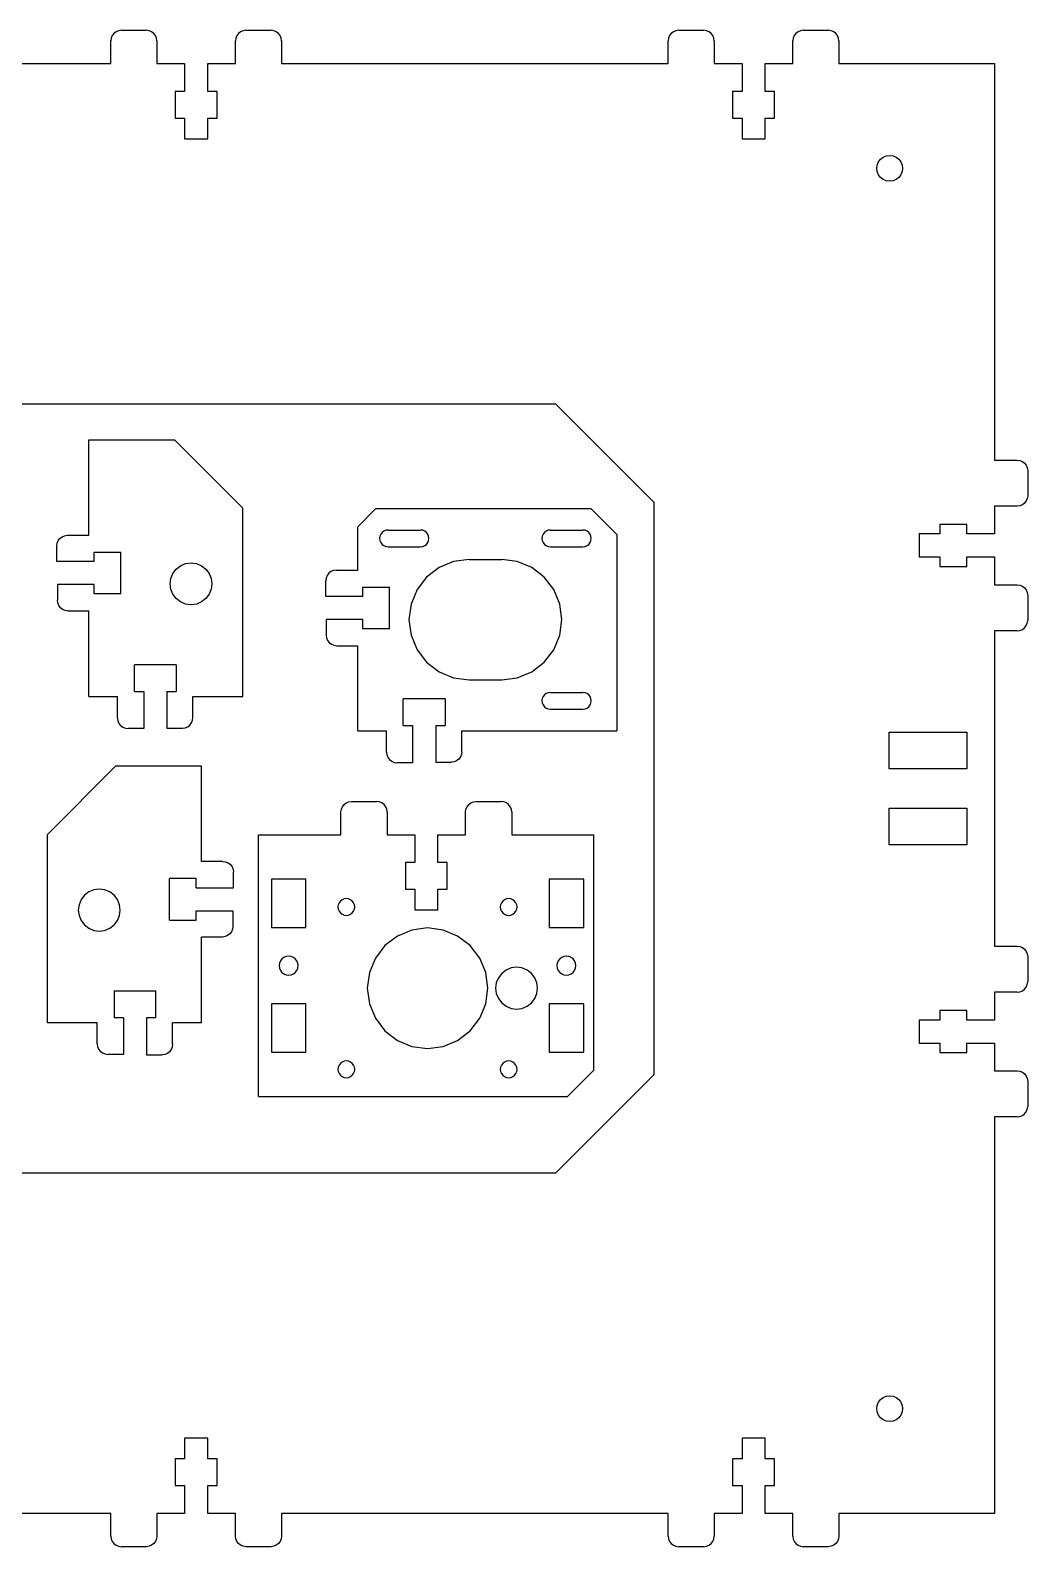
# Model space of a CAD drawing. Extents: x 6 to 601, y 11 to 447.
# Drawn here: x 157.8 to 348.3, y 157.1 to 446.6 of the extents above; entities that cross this region are included whole.
import ezdxf

# ---------------------------------------------------------------- set-up
doc = ezdxf.new("R2010")
doc.units = 0
doc.layers.get('0').update_dxf_attribs({"linetype": 'CONTINUOUS'})

msp = doc.modelspace()

# ---------------------------------------------------------------- linework, layer by layer
at = {"color": 7}
for points in [[(175.200045, 446.586446), (174.682393, 446.518292), (174.200047, 446.318476), (173.785829, 446.00064), (173.46799, 445.58642), (173.268177, 445.104074), (173.200049, 444.586422)], [(175.200045, 446.586446), (180.000024, 446.586446)], [(182.00002, 444.586422), (181.931891, 445.104074), (181.732078, 445.58642), (181.414239, 446.00064), (181.000022, 446.318476), (180.517676, 446.518292), (180.000024, 446.586446)], [(199.000014, 446.586446), (198.48239, 446.518292), (198.000016, 446.318476), (197.585798, 446.00064), (197.267988, 445.58642), (197.068175, 445.104074), (197.000018, 444.586422)], [(199.000014, 446.586446), (203.800021, 446.586446)], [(205.800017, 444.586422), (205.731861, 445.104074), (205.532076, 445.58642), (205.214237, 446.00064), (204.800019, 446.318476), (204.317645, 446.518292), (203.800021, 446.586446)], [(281.650005, 446.586446), (281.132353, 446.518292), (280.650007, 446.318476), (280.23579, 446.00064), (279.917951, 445.58642), (279.718138, 445.104074), (279.650009, 444.586422)], [(281.650005, 446.586446), (286.449996, 446.586446)], [(288.45002, 444.586422), (288.381863, 445.104074), (288.18205, 445.58642), (287.864211, 446.00064), (287.450022, 446.318476), (286.967648, 446.518292), (286.449996, 446.586446)], [(305.450014, 446.586446), (304.932362, 446.518292), (304.450016, 446.318476), (304.035799, 446.00064), (303.71796, 445.58642), (303.518147, 445.104074), (303.44999, 444.586422)], [(305.450014, 446.586446), (310.249993, 446.586446)], [(312.249989, 444.586422), (312.181861, 445.104074), (311.982048, 445.58642), (311.664209, 446.00064), (311.249991, 446.318476), (310.767645, 446.518292), (310.249993, 446.586446)], [(173.200049, 440.236446), (173.200049, 444.586422)], [(182.00002, 444.586422), (182.00002, 440.236446)], [(197.000018, 440.236446), (197.000018, 444.586422)], [(205.800017, 444.586422), (205.800017, 440.236446)], [(279.650009, 440.236446), (279.650009, 444.586422)], [(288.45002, 444.586422), (288.45002, 440.236446)], [(303.44999, 440.236446), (303.44999, 444.586422)], [(312.249989, 444.586422), (312.249989, 440.236446)], [(99.350065, 440.236446), (173.200049, 440.236446)], [(182.00002, 440.236446), (187.300012, 440.236446)], [(187.300012, 440.236446), (187.300012, 434.936426)], [(191.700026, 434.936426), (191.700026, 440.236446)], [(191.700026, 440.236446), (197.000018, 440.236446)], [(205.800017, 440.236446), (279.650009, 440.236446)], [(288.45002, 440.236446), (293.750012, 440.236446)], [(293.750012, 440.236446), (293.750012, 434.936426)], [(299.950011, 434.936426), (298.149998, 434.936426), (298.149998, 440.236446), (303.44999, 440.236446)], [(312.249989, 440.236446), (341.949984, 440.236446)], [(341.949984, 440.236446), (341.949984, 364.536462), (346.299988, 364.536462)], [(185.500027, 434.936426), (185.500027, 429.836447)], [(187.300012, 434.936426), (185.500027, 434.936426)], [(193.500039, 434.936426), (191.700026, 434.936426)], [(193.500039, 429.836447), (193.500039, 434.936426)], [(291.949999, 434.936426), (291.949999, 429.836447)], [(293.750012, 434.936426), (291.949999, 434.936426)], [(299.950011, 429.836447), (299.950011, 434.936426)], [(185.500027, 429.836447), (187.300012, 429.836447)], [(187.300012, 429.836447), (187.300012, 425.886434)], [(191.700026, 425.886434), (191.700026, 429.836447)], [(191.700026, 429.836447), (193.500039, 429.836447)], [(291.949999, 429.836447), (293.750012, 429.836447)], [(293.750012, 429.836447), (293.750012, 425.886434)], [(298.149998, 429.836447), (299.950011, 429.836447)], [(298.149998, 425.886434), (298.149998, 429.836447)], [(187.300012, 425.886434), (191.700026, 425.886434)], [(293.750012, 425.886434), (298.149998, 425.886434)], [(321.949995, 417.786433), (321.31587, 417.869912), (320.724982, 418.114683), (320.217574, 418.50404), (319.82822, 419.011444), (319.583477, 419.602333), (319.499996, 420.23643), (319.583477, 420.870555), (319.82822, 421.461446), (320.217574, 421.968851), (320.724982, 422.358208), (321.31587, 422.602948), (321.949995, 422.686429), (322.584092, 422.602948), (323.174981, 422.358208), (323.682388, 421.968851), (324.071742, 421.461446), (324.316513, 420.870555), (324.399995, 420.23643), (324.316513, 419.602333), (324.071742, 419.011444), (323.682388, 418.50404), (323.174981, 418.114683), (322.584092, 417.869912), (321.949995, 417.786433)], [(95.836878, 228.436528), (258.16319, 228.436528), (276.949989, 247.223325), (276.949989, 356.449638), (258.16319, 375.236435), (95.836878, 375.236435), (77.050079, 356.449638), (77.050079, 247.223325), (95.836878, 228.436528)], [(168.994813, 350.172457), (168.994813, 368.372458)], [(168.994813, 368.372458), (185.394831, 368.372458)], [(185.394831, 368.372458), (198.394805, 355.372461)], [(346.299988, 364.536462), (346.817611, 364.468306), (347.299986, 364.26852), (347.714203, 363.950679), (348.032042, 363.536464), (348.231827, 363.054087)], [(348.231827, 363.054087), (348.299984, 362.536466)], [(348.299984, 362.536466), (348.299984, 357.736456)], [(348.299984, 357.736456), (348.231827, 357.218832), (348.032042, 356.736458), (347.714203, 356.322243), (347.299986, 356.004402), (346.817611, 355.80462)], [(198.394805, 319.372474), (198.394805, 355.372461)], [(220.346253, 351.803826), (223.84626, 355.303825)], [(223.84626, 355.303825), (264.846235, 355.303825)], [(269.846253, 350.303829), (264.846235, 355.303825)], [(346.299988, 355.73646), (341.949984, 355.73646)], [(341.949984, 355.73646), (341.949984, 350.436468)], [(346.817611, 355.80462), (346.299988, 355.73646)], [(220.346253, 343.503826), (220.346253, 351.803826)], [(224.760604, 350.383831), (224.600781, 349.99794)], [(225.014886, 350.715202), (224.760604, 350.383831)], [(225.346243, 350.96947), (225.014886, 350.715202)], [(225.732154, 351.129312), (225.346243, 350.96947)], [(226.146258, 351.183829), (225.732154, 351.129312)], [(226.146258, 351.183829), (232.346257, 351.183829)], [(232.760362, 351.129312), (232.346257, 351.183829)], [(233.146244, 350.96947), (232.760362, 351.129312)], [(233.47763, 350.715202), (233.146244, 350.96947)], [(233.731884, 350.383831), (233.47763, 350.715202)], [(233.891734, 349.99794), (233.731884, 350.383831)], [(255.760598, 350.383831), (255.600748, 349.99794)], [(256.01488, 350.715202), (255.760598, 350.383831)], [(256.346238, 350.96947), (256.01488, 350.715202)], [(256.73212, 351.129312), (256.346238, 350.96947)], [(257.146253, 351.183829), (256.73212, 351.129312)], [(257.146253, 351.183829), (263.346252, 351.183829)], [(263.760356, 351.129312), (263.346252, 351.183829)], [(264.146239, 350.96947), (263.760356, 351.129312)], [(264.731878, 350.383831), (264.477624, 350.715202), (264.146239, 350.96947)], [(264.891729, 349.99794), (264.731878, 350.383831)], [(269.846253, 350.303829), (269.846253, 312.86384)], [(331.549982, 350.436468), (327.6, 350.436468)], [(327.6, 350.436468), (327.6, 346.036454)], [(336.649991, 352.236453), (331.549982, 352.236453)], [(331.549982, 352.236453), (331.549982, 350.436468)], [(336.649991, 350.436468), (336.649991, 352.236453)], [(341.949984, 350.436468), (336.649991, 350.436468)], [(162.894833, 348.172459), (162.96299, 348.690097), (163.162775, 349.172459), (163.480614, 349.586671), (163.894831, 349.90451), (164.377177, 350.104309)], [(162.894833, 345.172459), (162.894833, 348.172459)], [(164.377177, 350.104309), (164.894829, 350.172457)], [(164.894829, 350.172457), (168.994813, 350.172457)], [(224.600781, 349.99794), (224.546256, 349.583829)], [(224.546256, 349.583829), (224.600781, 349.169719)], [(224.600781, 349.169719), (224.760604, 348.783831)], [(224.760604, 348.783831), (225.014886, 348.45246)], [(225.014886, 348.45246), (225.346243, 348.198192)], [(225.346243, 348.198192), (225.732154, 348.038349)], [(225.732154, 348.038349), (226.146258, 347.98383)], [(226.146258, 347.98383), (232.346257, 347.98383)], [(232.346257, 347.98383), (232.760362, 348.038349)], [(232.760362, 348.038349), (233.146244, 348.198192)], [(233.146244, 348.198192), (233.47763, 348.45246)], [(233.47763, 348.45246), (233.731884, 348.783831)], [(233.731884, 348.783831), (233.891734, 349.169719)], [(233.94626, 349.583829), (233.891734, 349.99794)], [(233.891734, 349.169719), (233.94626, 349.583829)], [(255.600748, 349.99794), (255.54625, 349.583829)], [(255.54625, 349.583829), (255.600748, 349.169719)], [(255.600748, 349.169719), (255.760598, 348.783831)], [(255.760598, 348.783831), (256.01488, 348.45246)], [(256.01488, 348.45246), (256.346238, 348.198192)], [(256.346238, 348.198192), (256.73212, 348.038349)], [(256.73212, 348.038349), (257.146253, 347.98383)], [(257.146253, 347.98383), (263.346252, 347.98383)], [(263.346252, 347.98383), (263.760356, 348.038349)], [(263.760356, 348.038349), (264.146239, 348.198192)], [(264.146239, 348.198192), (264.477624, 348.45246)], [(264.477624, 348.45246), (264.731878, 348.783831)], [(264.731878, 348.783831), (264.891729, 349.169719)], [(264.946226, 349.583829), (264.891729, 349.99794)], [(264.891729, 349.169719), (264.946226, 349.583829)], [(169.994839, 345.172459), (162.894833, 345.172459)], [(169.994839, 345.172459), (169.994839, 346.972464)], [(169.994839, 346.972464), (175.09482, 346.972464)], [(175.09482, 338.972463), (175.09482, 346.972464)], [(184.517543, 340.912487), (184.653856, 341.947762), (185.053455, 342.912486), (185.689132, 343.740912), (186.517539, 344.376589), (187.482259, 344.776188), (188.517535, 344.912487), (189.552811, 344.776188), (190.517559, 344.376589), (191.345966, 343.740912), (191.981643, 342.912486), (192.381242, 341.947762), (192.517555, 340.912487), (192.381242, 339.877211), (191.981643, 338.912485), (191.345966, 338.084058), (190.517559, 337.448384), (189.552811, 337.048783), (188.517535, 336.912486), (187.482259, 337.048783), (186.517539, 337.448384), (185.689132, 338.084058), (185.053455, 338.912485), (184.653856, 339.877211), (184.517543, 340.912487)], [(238.669841, 345.19198), (235.896246, 344.043124)], [(241.646242, 345.583832), (238.669841, 345.19198)], [(241.646242, 345.583832), (247.84624, 345.583832)], [(250.822669, 345.19198), (247.84624, 345.583832)], [(253.596236, 344.043124), (250.822669, 345.19198)], [(327.6, 346.036454), (331.549982, 346.036454)], [(331.549982, 346.036454), (331.549982, 344.236469)], [(336.649991, 346.036454), (341.949984, 346.036454)], [(336.649991, 344.236469), (336.649991, 346.036454)], [(341.949984, 346.036454), (341.949984, 340.736462)], [(216.246242, 343.503826), (215.728618, 343.435678), (215.246244, 343.235878), (214.832054, 342.91804), (214.514216, 342.503828), (214.314402, 342.021465), (214.246246, 341.503827)], [(216.246242, 343.503826), (220.346253, 343.503826)], [(233.514516, 342.21556), (231.686958, 339.833833)], [(235.896246, 344.043124), (233.514516, 342.21556)], [(255.977966, 342.21556), (253.596236, 344.043124)], [(257.805524, 339.833833), (255.977966, 342.21556)], [(331.549982, 344.236469), (336.649991, 344.236469)], [(169.994839, 340.772462), (162.994825, 340.772462)], [(162.994825, 340.772462), (162.994825, 337.772462)], [(169.994839, 338.972463), (169.994839, 340.772462)], [(175.09482, 338.972463), (169.994839, 338.972463)], [(214.246246, 338.503827), (214.246246, 341.503827)], [(221.346251, 340.303832), (226.446261, 340.303832)], [(221.346251, 338.503827), (221.346251, 340.303832)], [(226.446261, 332.303831), (226.446261, 340.303832)], [(231.686958, 339.833833), (230.538116, 337.060255)], [(258.954394, 337.060255), (257.805524, 339.833833)], [(341.949984, 340.736462), (346.299988, 340.736462)], [(346.299988, 340.736462), (346.817611, 340.668305), (347.299986, 340.46852), (347.714203, 340.150684), (348.032042, 339.736467), (348.231827, 339.254092)], [(348.231827, 339.254092), (348.299984, 338.736466)], [(348.299984, 338.736466), (348.299984, 333.936461)], [(164.994821, 335.772464), (164.477197, 335.840612), (163.994823, 336.040411), (163.580605, 336.35825), (163.262766, 336.772464), (163.062981, 337.254825), (162.994825, 337.772462)], [(221.346251, 338.503827), (214.246246, 338.503827)], [(230.538116, 337.060255), (230.14625, 334.083835)], [(259.346232, 334.083835), (258.954394, 337.060255)], [(164.994821, 335.772464), (168.994813, 335.772464)], [(168.994813, 319.372474), (168.994813, 335.772464)], [(214.346265, 334.10383), (214.346265, 331.103831)], [(221.346251, 334.10383), (214.346265, 334.10383)], [(221.346251, 332.303831), (221.346251, 334.10383)], [(230.14625, 334.083835), (230.538116, 331.107418)], [(258.954394, 331.107418), (259.346232, 334.083835)], [(346.299988, 331.936465), (346.817611, 332.004619), (347.299986, 332.204435), (347.714203, 332.522243), (348.032042, 332.936463), (348.231827, 333.418838), (348.299984, 333.936461)], [(214.346265, 331.103831), (214.414394, 330.586193), (214.614207, 330.10383), (214.932046, 329.689618), (215.346263, 329.371779), (215.828609, 329.17198)], [(226.446261, 332.303831), (221.346251, 332.303831)], [(230.538116, 331.107418), (231.686958, 328.333837)], [(257.805524, 328.333837), (258.954394, 331.107418)], [(341.949984, 331.936465), (341.949984, 271.73647)], [(346.299988, 331.936465), (341.949984, 331.936465)], [(215.828609, 329.17198), (216.346261, 329.103832)], [(216.346261, 329.103832), (220.346253, 329.103832)], [(220.346253, 312.86384), (220.346253, 329.103832)], [(231.686958, 328.333837), (233.514516, 325.95211)], [(255.977966, 325.95211), (257.805524, 328.333837)], [(177.694821, 320.372475), (177.694821, 325.472473)], [(185.694833, 325.472473), (177.694821, 325.472473)], [(185.694833, 325.472473), (185.694833, 320.372475)], [(233.514516, 325.95211), (235.896246, 324.124546)], [(253.596236, 324.124546), (255.977966, 325.95211)], [(235.896246, 324.124546), (238.669841, 322.975692)], [(238.669841, 322.975692), (241.646242, 322.583841)], [(241.646242, 322.583841), (247.84624, 322.583841)], [(247.84624, 322.583841), (250.822669, 322.975692)], [(250.822669, 322.975692), (253.596236, 324.124546)], [(168.994813, 319.372474), (174.494816, 319.372474)], [(174.494816, 315.272476), (174.494816, 319.372474)], [(177.694821, 320.372475), (179.494834, 320.372475)], [(179.494834, 320.372475), (179.494834, 313.272478)], [(183.894819, 320.372475), (185.694833, 320.372475)], [(183.894819, 320.372475), (183.894819, 313.372477)], [(188.894809, 319.372474), (198.394805, 319.372474)], [(188.894809, 315.372476), (188.894809, 319.372474)], [(229.046261, 313.86384), (229.046261, 318.963839)], [(237.046245, 318.963839), (229.046261, 318.963839)], [(237.046245, 318.963839), (237.046245, 313.86384)], [(255.600748, 318.997951), (255.54625, 318.583841)], [(255.54625, 318.583841), (255.600748, 318.16973)], [(255.760598, 319.383842), (255.600748, 318.997951)], [(256.01488, 319.71521), (255.760598, 319.383842)], [(256.346238, 319.969481), (256.01488, 319.71521)], [(256.73212, 320.129321), (256.346238, 319.969481)], [(257.146253, 320.18384), (256.73212, 320.129321)], [(257.146253, 320.18384), (263.346252, 320.18384)], [(263.760356, 320.129321), (263.346252, 320.18384)], [(264.146239, 319.969481), (263.760356, 320.129321)], [(264.477624, 319.71521), (264.146239, 319.969481)], [(264.731878, 319.383842), (264.477624, 319.71521)], [(264.891729, 318.997951), (264.731878, 319.383842)], [(264.946226, 318.583841), (264.891729, 318.997951)], [(264.891729, 318.16973), (264.946226, 318.583841)], [(255.600748, 318.16973), (255.760598, 317.783839)], [(255.760598, 317.783839), (256.01488, 317.452471)], [(256.01488, 317.452471), (256.346238, 317.1982)], [(256.346238, 317.1982), (256.73212, 317.038361)], [(256.73212, 317.038361), (257.146253, 316.983841)], [(257.146253, 316.983841), (263.346252, 316.983841)], [(263.346252, 316.983841), (263.760356, 317.038361)], [(263.760356, 317.038361), (264.146239, 317.1982)], [(264.146239, 317.1982), (264.477624, 317.452471)], [(264.477624, 317.452471), (264.731878, 317.783839)], [(264.731878, 317.783839), (264.891729, 318.16973)], [(174.494816, 315.272476), (174.562972, 314.754839), (174.762786, 314.272478), (175.080624, 313.858264), (175.494842, 313.540425), (175.977188, 313.340626), (176.49484, 313.272478)], [(179.494834, 313.272478), (176.49484, 313.272478)], [(183.894819, 313.372477), (186.894813, 313.372477)], [(186.894813, 313.372477), (187.412465, 313.440626), (187.894811, 313.640425), (188.309029, 313.958264), (188.626868, 314.372478), (188.826681, 314.854838)], [(188.826681, 314.854838), (188.894809, 315.372476)], [(220.346253, 312.86384), (225.846256, 312.86384)], [(225.846256, 308.763842), (225.846256, 312.86384)], [(229.046261, 313.86384), (230.846246, 313.86384)], [(230.846246, 313.86384), (230.846246, 306.763841)], [(235.24626, 313.86384), (235.24626, 306.863843), (238.246254, 306.863843)], [(235.24626, 313.86384), (237.046245, 313.86384)], [(240.24625, 312.86384), (269.846253, 312.86384)], [(240.24625, 308.863842), (240.24625, 312.86384)], [(336.649991, 312.586472), (336.649991, 305.586474), (321.850004, 305.586474), (321.850004, 312.586472), (336.649991, 312.586472)], [(225.846256, 308.763842), (225.914413, 308.246204), (226.114198, 307.763841), (226.432037, 307.349629), (226.846254, 307.031791), (227.328628, 306.831992), (227.846252, 306.763841)], [(240.24625, 308.863842), (240.178093, 308.346204), (239.978308, 307.863841), (239.66047, 307.449629), (239.246252, 307.131791), (238.763878, 306.931991), (238.246254, 306.863843)], [(174.115055, 306.081145), (161.115053, 293.081146)], [(190.515045, 306.081145), (174.115055, 306.081145)], [(190.515045, 287.881142), (190.515045, 306.081145)], [(230.846246, 306.763841), (227.846252, 306.763841)], [(217.161274, 297.362683), (217.229425, 297.880321), (217.429224, 298.362684), (217.747063, 298.776899), (218.161275, 299.094734), (218.643638, 299.294536)], [(218.643638, 299.294536), (219.161276, 299.362685)], [(219.161276, 299.362685), (223.961272, 299.362685)], [(225.961271, 297.362683), (225.893123, 297.880321), (225.693323, 298.362684), (225.375485, 298.776899), (224.96127, 299.094734), (224.47891, 299.294536), (223.961272, 299.362685)], [(240.961266, 297.362683), (241.029414, 297.880321), (241.229214, 298.362684), (241.547052, 298.776899), (241.961264, 299.094734), (242.443627, 299.294536)], [(242.443627, 299.294536), (242.961265, 299.362685)], [(242.961265, 299.362685), (247.761261, 299.362685)], [(249.76126, 297.362683), (249.693112, 297.880321), (249.493312, 298.362684), (249.175474, 298.776899), (248.761259, 299.094734), (248.278899, 299.294536), (247.761261, 299.362685)], [(217.161274, 293.012682), (217.161274, 297.362683)], [(225.961271, 297.362683), (225.961271, 293.012682)], [(240.961266, 293.012682), (240.961266, 297.362683)], [(249.76126, 297.362683), (249.76126, 293.012682)], [(321.850004, 291.086481), (321.850004, 298.086478), (336.649991, 298.086478), (336.649991, 291.086481), (321.850004, 291.086481)], [(161.115053, 257.081161), (161.115053, 293.081146)], [(201.386263, 243.012696), (201.386291, 293.012682)], [(201.386291, 293.012682), (217.161274, 293.012682)], [(225.961271, 293.012682), (231.261263, 293.012682)], [(231.261263, 293.012682), (231.261263, 287.712683)], [(235.661268, 287.712683), (235.661268, 293.012682)], [(235.661268, 293.012682), (240.961266, 293.012682)], [(249.76126, 293.012682), (265.386248, 293.012682)], [(265.386248, 293.012682), (265.386248, 248.012698)], [(194.615057, 287.881142), (190.515045, 287.881142)], [(194.615057, 287.881142), (195.132681, 287.812994), (195.615055, 287.613194), (196.029272, 287.295356), (196.347111, 286.881144), (196.546896, 286.398781), (196.615053, 285.881143)], [(229.461264, 287.712683), (229.461264, 282.612684)], [(231.261263, 287.712683), (229.461264, 287.712683)], [(237.461265, 287.712683), (235.661268, 287.712683)], [(237.461265, 282.612684), (237.461265, 287.712683)], [(189.515047, 284.681148), (184.415038, 284.681148)], [(184.415038, 276.681147), (184.415038, 284.681148)], [(189.515047, 282.881146), (189.515047, 284.681148)], [(196.615053, 282.881146), (196.615053, 285.881143)], [(210.466266, 284.512683), (203.866279, 284.512683), (203.866279, 275.312688), (210.466266, 275.312688), (210.466266, 284.512683)], [(256.906254, 275.312688), (263.506255, 275.312688), (263.506255, 284.512683), (256.906254, 284.512683), (256.906254, 275.312688)], [(170.992323, 282.621172), (169.957047, 282.484875), (168.992327, 282.085274), (168.163892, 281.449599), (167.528215, 280.621173), (167.128616, 279.656447), (166.992331, 278.621171), (167.128616, 277.585895), (167.528215, 276.621172), (168.163892, 275.792743), (168.992327, 275.157071), (169.957047, 274.757467), (170.992323, 274.621171), (172.027599, 274.757467), (172.992319, 275.157071), (173.820754, 275.792743), (174.456431, 276.621172), (174.85603, 277.585895), (174.992315, 278.621171), (174.85603, 279.656447), (174.456431, 280.621173), (173.820754, 281.449599), (172.992319, 282.085274), (172.027599, 282.484875), (170.992323, 282.621172)], [(189.515047, 282.881146), (196.615053, 282.881146)], [(229.461264, 282.612684), (231.261263, 282.612684)], [(231.261263, 282.612684), (231.261263, 278.662685)], [(235.661268, 282.612684), (237.461265, 282.612684)], [(235.661268, 278.662685), (235.661268, 282.612684)], [(189.515047, 278.481147), (196.515033, 278.481147)], [(189.515047, 276.681147), (189.515047, 278.481147)], [(196.515033, 278.481147), (196.515033, 275.481147)], [(219.571909, 280.012684), (219.317638, 280.344055), (218.98627, 280.598326), (218.600379, 280.758165), (218.186269, 280.812685), (217.772158, 280.758165), (217.38627, 280.598326), (217.054899, 280.344055), (216.800628, 280.012684), (216.640786, 279.626796), (216.586269, 279.212685), (216.640786, 278.798575), (216.800628, 278.412687), (217.054899, 278.081316), (217.38627, 277.827045), (217.772158, 277.667206), (218.186269, 277.612686), (218.600379, 277.667206), (218.98627, 277.827045), (219.317638, 278.081316), (219.571909, 278.412687), (219.731751, 278.798575), (219.786268, 279.212685), (219.731751, 279.626796), (219.571909, 280.012684)], [(231.261263, 278.662685), (235.661268, 278.662685)], [(249.18626, 280.812685), (248.77215, 280.758165), (248.386259, 280.598326), (248.054888, 280.344055), (247.80062, 280.012684), (247.640778, 279.626796), (247.586258, 279.212685), (247.640778, 278.798575), (247.80062, 278.412687), (248.054888, 278.081316), (248.386259, 277.827045), (248.77215, 277.667206), (249.18626, 277.612686), (249.600368, 277.667206), (249.986259, 277.827045), (250.31763, 278.081316), (250.571898, 278.412687), (250.73174, 278.798575), (250.786257, 279.212685), (250.73174, 279.626796), (250.571898, 280.012684), (250.31763, 280.344055), (249.986259, 280.598326), (249.600368, 280.758165)], [(249.600368, 280.758165), (249.18626, 280.812685)], [(184.415038, 276.681147), (189.515047, 276.681147)], [(196.515033, 275.481147), (196.446905, 274.963509), (196.247091, 274.481149), (195.929253, 274.066934), (195.515035, 273.749095), (195.032689, 273.549296)], [(245.18626, 263.712691), (244.794408, 266.689111), (243.645552, 269.462692), (241.817988, 271.844416), (239.436261, 273.67198), (236.662683, 274.820834), (233.686263, 275.212688), (230.709846, 274.820834), (227.936265, 273.67198), (225.554538, 271.844416), (223.726974, 269.462692), (222.578121, 266.689111), (222.186269, 263.712691), (222.578121, 260.736271), (223.726974, 257.962693), (225.554538, 255.580969), (227.936265, 253.753405), (230.709846, 252.604549), (233.686263, 252.212695), (236.662683, 252.604549), (239.436261, 253.753405), (241.817988, 255.580969), (243.645552, 257.962693), (244.794408, 260.736274)], [(190.515045, 257.081161), (190.515045, 273.481148)], [(194.515037, 273.481148), (190.515045, 273.481148)], [(195.032689, 273.549296), (194.515037, 273.481148)], [(208.726612, 268.913556), (208.440283, 269.286704), (208.067134, 269.573033), (207.632591, 269.753026), (207.16627, 269.814417), (206.699951, 269.753026), (206.265408, 269.573033), (205.892259, 269.286704), (205.605931, 268.913556), (205.425938, 268.479012), (205.364546, 268.012691), (205.425938, 267.546372), (205.605931, 267.111829), (205.892259, 266.738681), (206.265408, 266.452352), (206.699951, 266.272359), (207.16627, 266.210967), (207.632591, 266.272359), (208.067134, 266.452352), (208.440283, 266.738681), (208.726612, 267.111829), (208.906604, 267.546372), (208.967996, 268.012691), (208.906604, 268.479012), (208.726612, 268.913556)], [(258.645917, 268.913556), (258.465922, 268.479012), (258.40453, 268.012691), (258.465922, 267.546372), (258.645917, 267.111829), (258.932243, 266.738681), (259.305392, 266.452352), (259.739935, 266.272359), (260.206256, 266.210967), (260.672578, 266.272359), (261.107118, 266.452352), (261.480267, 266.738681), (261.766595, 267.111829), (261.946588, 267.546372), (262.00798, 268.012691), (261.946588, 268.479012), (261.766595, 268.913556), (261.480267, 269.286704), (261.107118, 269.573033), (260.672578, 269.753026), (260.206256, 269.814417), (259.739935, 269.753026), (259.305392, 269.573033), (258.932243, 269.286704), (258.645917, 268.913556)], [(341.949984, 271.73647), (346.299988, 271.73647)], [(346.299988, 271.73647), (346.817611, 271.668342), (347.299986, 271.468528), (347.714203, 271.15069), (348.032042, 270.736472), (348.231827, 270.254126)], [(348.231827, 270.254126), (348.299984, 269.736474)], [(348.299984, 269.736474), (348.299984, 264.936495)], [(247.857832, 266.541119), (247.222157, 265.71269), (246.822556, 264.747967)], [(248.686258, 267.176794), (247.857832, 266.541119)], [(249.650984, 267.576395), (248.686258, 267.176794)], [(250.686257, 267.712692), (249.650984, 267.576395)], [(251.721533, 267.576395), (250.686257, 267.712692)], [(252.686259, 267.176794), (251.721533, 267.576395)], [(253.514686, 266.541119), (252.686259, 267.176794)], [(254.15036, 265.71269), (253.514686, 266.541119)], [(244.794408, 260.736271), (245.18626, 263.712691)], [(246.822556, 264.747967), (246.68626, 263.712691)], [(246.68626, 263.712691), (246.822556, 262.677418)], [(254.549961, 264.747967), (254.15036, 265.71269)], [(254.686258, 263.712691), (254.549961, 264.747967)], [(254.549961, 262.677418), (254.686258, 263.712691)], [(346.299988, 262.936499), (346.817611, 263.004627), (347.299986, 263.204441), (347.714203, 263.522279), (348.032042, 263.936497), (348.231827, 264.418843), (348.299984, 264.936495)], [(173.815053, 263.181157), (173.815053, 258.081159)], [(173.815053, 263.181157), (181.815065, 263.181157)], [(181.815065, 258.081159), (181.815065, 263.181157)], [(203.866279, 260.712697), (203.866279, 251.512696), (210.466266, 251.512696), (210.466266, 260.712697), (203.866279, 260.712697)], [(246.822556, 262.677418), (247.222157, 261.712692)], [(247.222157, 261.712692), (247.857832, 260.884266)], [(247.857832, 260.884266), (248.686258, 260.248591)], [(252.686259, 260.248591), (253.514686, 260.884266)], [(253.514686, 260.884266), (254.15036, 261.712692)], [(254.15036, 261.712692), (254.549961, 262.677418)], [(263.506255, 260.712697), (256.906254, 260.712697), (256.906254, 251.512696), (263.506255, 251.512696), (263.506255, 260.712697)], [(341.949984, 262.936499), (341.949984, 257.63651)], [(346.299988, 262.936499), (341.949984, 262.936499)], [(175.615038, 258.081159), (173.815053, 258.081159)], [(175.615038, 258.081159), (175.615038, 251.081162)], [(181.815065, 258.081159), (180.015052, 258.081159)], [(180.015052, 258.081159), (180.015052, 250.981162)], [(248.686258, 260.248591), (249.650984, 259.848987)], [(249.650984, 259.848987), (250.686257, 259.712696)], [(250.686257, 259.712696), (251.721533, 259.848987)], [(251.721533, 259.848987), (252.686259, 260.248591)], [(331.549982, 259.436492), (331.549982, 257.63651), (327.6, 257.63651), (327.6, 253.236496)], [(336.649991, 259.436492), (331.549982, 259.436492)], [(336.649991, 257.63651), (336.649991, 259.436492)], [(170.615048, 257.081161), (161.115053, 257.081161)], [(170.615048, 253.081161), (170.615048, 257.081161)], [(190.515045, 257.081161), (185.015042, 257.081161)], [(185.015042, 252.981161), (185.015042, 257.081161)], [(341.949984, 257.63651), (336.649991, 257.63651)], [(170.615048, 253.081161), (170.683205, 252.563523), (170.88299, 252.08116), (171.200829, 251.666948), (171.615046, 251.349112), (172.097421, 251.14931), (172.615044, 251.081162)], [(184.7471, 251.981163), (184.429262, 251.566948)], [(184.946885, 252.463523), (184.7471, 251.981163)], [(185.015042, 252.981161), (184.946885, 252.463523)], [(327.6, 253.236496), (331.549982, 253.236496)], [(331.549982, 253.236496), (331.549982, 251.436482)], [(336.649991, 253.236496), (341.949984, 253.236496)], [(336.649991, 251.436482), (336.649991, 253.236496)], [(341.949984, 253.236496), (341.949984, 247.936504)], [(175.615038, 251.081162), (172.615044, 251.081162)], [(180.015052, 250.981162), (183.015046, 250.981162)], [(183.532698, 251.04931), (183.015046, 250.981162)], [(184.015044, 251.249112), (183.532698, 251.04931)], [(184.429262, 251.566948), (184.015044, 251.249112)], [(217.772158, 249.758177), (217.38627, 249.598341), (217.054899, 249.34407), (216.800628, 249.012698), (216.640786, 248.62681), (216.586269, 248.212697), (216.640786, 247.79859), (216.800628, 247.412699), (217.054899, 247.081328), (217.38627, 246.827059), (217.772158, 246.667217), (218.186269, 246.612698), (218.600379, 246.667217), (218.98627, 246.827059), (219.317638, 247.081328), (219.571909, 247.412699), (219.731751, 247.79859), (219.786268, 248.212697), (219.731751, 248.62681), (219.571909, 249.012698), (219.317638, 249.34407), (218.98627, 249.598341), (218.600379, 249.758177), (218.186269, 249.8127)], [(218.186269, 249.8127), (217.772158, 249.758177)], [(249.600368, 246.667217), (249.986259, 246.827059), (250.31763, 247.081328), (250.571898, 247.412699), (250.73174, 247.79859), (250.786257, 248.212697), (250.73174, 248.62681), (250.571898, 249.012698), (250.31763, 249.34407), (249.986259, 249.598341), (249.600368, 249.758177), (249.18626, 249.8127), (248.77215, 249.758177), (248.386259, 249.598341), (248.054888, 249.34407), (247.80062, 249.012698), (247.640778, 248.62681), (247.586258, 248.212697), (247.640778, 247.79859), (247.80062, 247.412699), (248.054888, 247.081328), (248.386259, 246.827059), (248.77215, 246.667217), (249.18626, 246.612698), (249.600368, 246.667217)], [(331.549982, 251.436482), (336.649991, 251.436482)], [(265.386248, 248.012698), (260.386249, 243.012696)], [(341.949984, 247.936504), (346.299988, 247.936504)], [(346.299988, 247.936504), (346.817611, 247.868347), (347.299986, 247.668534), (347.714203, 247.350695), (348.032042, 246.936506), (348.231827, 246.454131)], [(348.231827, 246.454131), (348.299984, 245.936508)], [(348.299984, 245.936508), (348.299984, 241.1365)], [(201.386263, 243.012696), (260.386249, 243.012696)], [(346.299988, 239.136504), (346.817611, 239.204661), (347.299986, 239.404443), (347.714203, 239.722285), (348.032042, 240.136502), (348.231827, 240.618876), (348.299984, 241.1365)], [(341.949984, 239.136504), (341.949984, 163.436495), (312.249989, 163.436495)], [(346.299988, 239.136504), (341.949984, 239.136504)], [(321.949995, 180.986537), (321.31587, 181.070021), (320.724982, 181.314765), (320.217574, 181.704118), (319.82822, 182.211526), (319.583477, 182.802414), (319.499996, 183.436539), (319.583477, 184.070636), (319.82822, 184.661522), (320.217574, 185.168932), (320.724982, 185.558283), (321.31587, 185.803057), (321.949995, 185.886536), (322.584092, 185.803057), (323.174981, 185.558283), (323.682388, 185.168932), (324.071742, 184.661522), (324.316513, 184.070636), (324.399995, 183.436539), (324.316513, 182.802414), (324.071742, 182.211526), (323.682388, 181.704118), (323.174981, 181.314765), (322.584092, 181.070021), (321.949995, 180.986537)], [(191.700026, 177.786532), (187.300012, 177.786532)], [(187.300012, 177.786532), (187.300012, 173.836525)], [(191.700026, 173.836525), (191.700026, 177.786532)], [(293.750012, 177.786532), (293.750012, 173.836525)], [(298.149998, 177.786532), (293.750012, 177.786532)], [(298.149998, 173.836525), (298.149998, 177.786532)], [(187.300012, 173.836525), (185.500027, 173.836525)], [(185.500027, 173.836525), (185.500027, 168.736543)], [(193.500039, 173.836525), (191.700026, 173.836525)], [(193.500039, 168.736543), (193.500039, 173.836525)], [(291.949999, 173.836525), (291.949999, 168.736543)], [(293.750012, 173.836525), (291.949999, 173.836525)], [(299.950011, 173.836525), (298.149998, 173.836525)], [(299.950011, 168.736543), (299.950011, 173.836525)], [(185.500027, 168.736543), (187.300012, 168.736543)], [(187.300012, 168.736543), (187.300012, 163.436495)], [(191.700026, 163.436495), (191.700026, 168.736543)], [(191.700026, 168.736543), (193.500039, 168.736543)], [(291.949999, 168.736543), (293.750012, 168.736543)], [(293.750012, 168.736543), (293.750012, 163.436495)], [(298.149998, 168.736543), (299.950011, 168.736543)], [(298.149998, 163.436495), (298.149998, 168.736543)], [(173.20002, 163.436495), (99.350065, 163.436495)], [(173.20002, 159.086488), (173.20002, 163.436495)], [(182.00002, 163.436495), (182.00002, 159.086488)], [(187.300012, 163.436495), (182.00002, 163.436495)], [(197.000018, 163.436495), (191.700026, 163.436495)], [(197.000018, 159.086488), (197.000018, 163.436495)], [(279.650009, 163.436495), (205.800017, 163.436495)], [(205.800017, 163.436495), (205.800017, 159.086488)], [(279.650009, 159.086488), (279.650009, 163.436495)], [(288.449992, 163.436495), (288.449992, 159.086488)], [(293.750012, 163.436495), (288.449992, 163.436495)], [(303.44999, 163.436495), (298.149998, 163.436495)], [(303.44999, 159.086488), (303.44999, 163.436495)], [(312.249989, 163.436495), (312.249989, 159.086488)], [(173.20002, 159.086488), (173.268177, 158.568864), (173.46799, 158.086493), (173.785829, 157.672303), (174.200018, 157.354465), (174.682393, 157.154651), (175.200045, 157.086495)], [(180.000024, 157.086495), (175.200045, 157.086495)], [(180.517676, 157.154651), (180.000024, 157.086495)], [(182.00002, 159.086488), (181.931891, 158.568864), (181.732078, 158.086493), (181.414239, 157.672303), (181.000022, 157.354465), (180.517676, 157.154651)], [(197.068175, 158.568864), (197.000018, 159.086488)], [(199.000014, 157.086495), (198.48239, 157.154651), (198.000016, 157.354465), (197.585798, 157.672303), (197.26796, 158.086493), (197.068175, 158.568864)], [(203.800021, 157.086495), (199.000014, 157.086495)], [(204.317645, 157.154651), (203.800021, 157.086495)], [(205.800017, 159.086488), (205.731861, 158.568864), (205.532076, 158.086493), (205.214237, 157.672303), (204.800019, 157.354465), (204.317645, 157.154651)], [(279.650009, 159.086488), (279.718138, 158.568864), (279.917951, 158.086493), (280.23579, 157.672303), (280.650007, 157.354465), (281.132353, 157.154651), (281.650005, 157.086495)], [(286.449996, 157.086495), (281.650005, 157.086495)], [(286.449996, 157.086495), (286.967648, 157.154651), (287.449994, 157.354465), (287.864211, 157.672303), (288.18205, 158.086493), (288.381863, 158.568864), (288.449992, 159.086488)], [(303.44999, 159.086488), (303.518147, 158.568864), (303.71796, 158.086493), (304.035799, 157.672303), (304.449988, 157.354465), (304.932362, 157.154651), (305.449986, 157.086495)], [(310.249993, 157.086495), (305.449986, 157.086495)], [(310.767645, 157.154651), (310.249993, 157.086495)], [(312.249989, 159.086488), (312.181833, 158.568864), (311.982048, 158.086493), (311.664209, 157.672303), (311.249991, 157.354465), (310.767645, 157.154651)]]:
    msp.add_lwpolyline(points, dxfattribs=at)

doc.saveas('drawing.dxf')
